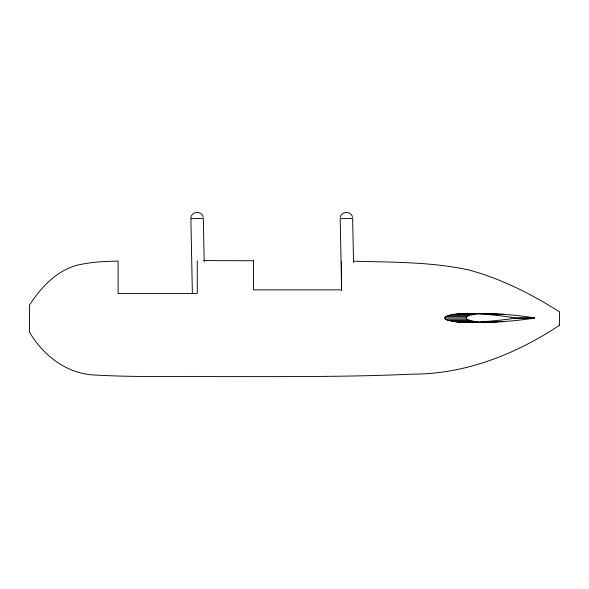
<?xml version="1.0" encoding="UTF-8"?>
<svg xmlns="http://www.w3.org/2000/svg" width="589" height="589" viewBox="0 0 589 589"><rect width="100%" height="100%" fill="white"/><g stroke="black" fill="none" stroke-linecap="round" stroke-linejoin="round"><path stroke-width="0.88" d="M340.287 217.474C341.105 210.95 351.419 210.744 352.502 217.231M514.455 318.31L534.702 318.082L528.156 319.017A561.14 514.396 90 0 1 511.016 321.012C496.498 321.631 480.734 324.973 466.908 319.216L466.164 317.883L466.915 316.558L469.124 315.395L477.502 313.797L483.304 313.466M511.48 317.221L516.038 317.891L534.702 317.891L528.156 316.934A561.14 514.396 -90 0 0 511.024 314.894L489.849 313.466L463.175 313.466L451.829 314.452L445.49 316.558L444.666 317.883L445.483 319.216L447.912 320.387L456.762 321.977M559.55 325.261C515.795 354.21 465.17 374.346 412.072 374.148C347.23 377.122 282.293 376.526 217.407 376.621C177.385 375.944 137.281 377.461 97.303 375.127C68.398 374.928 43.63 356.36 29.45 332.034L29.45 305.131C41.856 285.967 59.46 267.539 83.086 264.005C94.623 261.766 106.395 261.325 118.117 261.082L118.117 293.455L197.271 293.455L197.271 260.934M514.175 318.354L510.354 318.892M509.897 318.951L505.804 319.481M505.502 319.518L500.9 320.063M500.532 320.107L489.282 321.241M480.926 321.881L488.833 321.285M191.204 218.681L203.338 218.438L204.199 261.649M203.676 260.581L253.476 260.765M456.998 313.797L496.851 313.746M484.776 314.254L504.015 314.254M451.829 314.452L472.709 314.452M447.92 315.395L469.124 315.395M445.49 316.558L466.915 316.558M444.666 317.883L466.164 317.883M445.483 319.216L466.908 319.216M447.912 320.387L469.124 320.387M451.822 321.336L472.702 321.336M484.769 321.631L504.007 321.631M477.495 322.006L456.99 322.006L466.613 322.367M477.355 322.109L496.844 322.109M463.16 322.352L489.834 322.374M353.555 261.192C391.943 262.311 430.817 261.73 468.535 269.902C500.981 278.597 531.3 293.933 559.55 311.905L559.55 325.305M470.059 313.466L475.544 313.679M479.777 313.915L484.394 314.224M485.233 314.29L491.093 314.813M491.543 314.85L497.02 315.424M497.433 315.461L511.259 317.191M203.19 217.231C201.983 210.059 190.38 211.436 190.88 218.688L192.367 293.219M353.525 262.569L352.649 218.438L340.192 218.688L341.62 290.458M341.48 261.649L341.48 289.869L253.476 289.869L253.476 260.537"/></g></svg>
